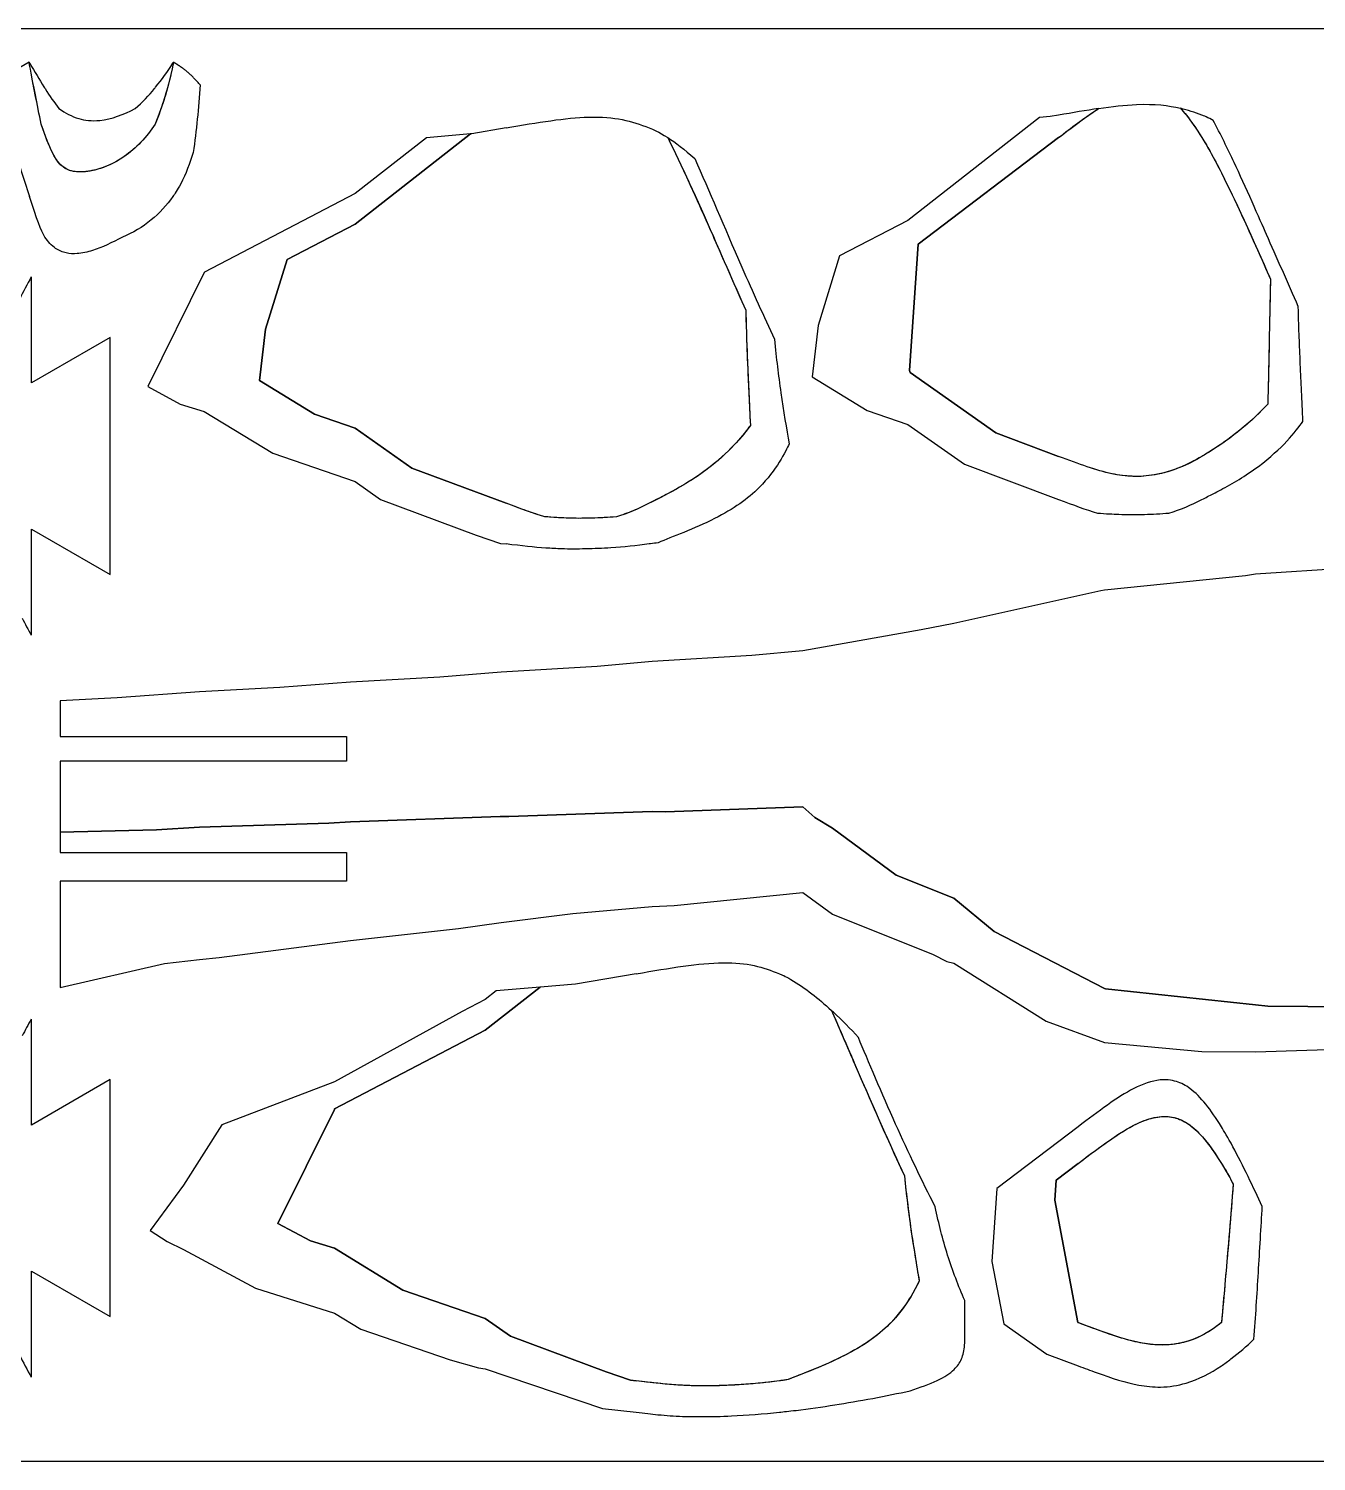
# Model space of a CAD drawing. Header units: millimetres. Extents: x 0 to 300, y -100 to 0.
# Drawn here: x 145.2 to 235, y -100 to 0 of the extents above; entities that cross this region are included whole.
import ezdxf

# ---------------------------------------------------------------- set-up
doc = ezdxf.new("R2010")
doc.units = ezdxf.units.MM
doc.layers.get('0').update_dxf_attribs({"linetype": 'CONTINUOUS'})

msp = doc.modelspace()

# ---------------------------------------------------------------- linework, layer by layer
for p, q in [((145.19, -2.35), (143.2, -3.5)), ((145.23, -2.42), (145.19, -2.35)), ((145.19, -2.35), (145.23, -2.55)), ((145.23, -2.55), (145.19, -2.35)), ((178.47, -6.93), (176.08, -7.35)), ((215.7, -6.2), (206.5, -13.38)), ((216.45, -6.14), (215.7, -6.2)), ((217.03, -6.04), (216.45, -6.14)), ((176, -7.35), (167.94, -13.64)), ((167.94, -13.64), (176, -7.35)), ((172.93, -7.61), (167.94, -11.5)), ((176, -7.35), (172.93, -7.61)), ((176.08, -7.35), (176, -7.35)), ((217.03, -7.6), (207.22, -15.05)), ((207.22, -15.05), (217.03, -7.6)), ((144.03, -8.09), (145.23, -11.72)), ((167.94, -11.5), (157.43, -16.99)), ((167.94, -13.64), (163.19, -16.12)), ((163.19, -16.12), (167.94, -13.64)), ((206.5, -13.38), (201.74, -15.86)), ((201.74, -15.86), (200.24, -20.71)), ((207.22, -15.05), (206.63, -23.87)), ((206.63, -23.87), (207.22, -15.05)), ((157.43, -16.99), (157.42, -17.02)), ((163.19, -16.12), (161.68, -20.97)), ((161.68, -20.97), (163.19, -16.12)), ((145.35, -24.73), (145.35, -17.33)), ((157.42, -17.02), (153.48, -24.98)), ((161.68, -20.97), (161.28, -24.57)), ((161.28, -24.57), (161.68, -20.97)), ((200.24, -20.71), (199.84, -24.31)), ((150.85, -21.55), (145.35, -24.73)), ((150.85, -38.1), (150.85, -21.55)), ((206.63, -23.87), (206.66, -24)), ((206.66, -24), (206.63, -23.87)), ((206.66, -24), (212.64, -28.22)), ((212.64, -28.22), (206.66, -24)), ((153.48, -24.98), (155.74, -26.2)), ((161.28, -24.57), (165.11, -26.91)), ((165.11, -26.91), (161.28, -24.57)), ((199.84, -24.31), (203.67, -26.65)), ((155.74, -26.2), (157.42, -26.73)), ((157.42, -26.73), (162.19, -29.64)), ((165.11, -26.91), (167.94, -27.88)), ((167.94, -27.88), (165.11, -26.91)), ((203.67, -26.65), (206.5, -27.62)), ((167.94, -27.88), (171.9, -30.67)), ((171.9, -30.67), (167.94, -27.88)), ((206.5, -27.62), (210.46, -30.4)), ((212.64, -28.22), (217.03, -29.86)), ((217.03, -29.86), (212.64, -28.22)), ((162.19, -29.64), (167.94, -31.61)), ((171.9, -30.67), (178.47, -33.13)), ((178.47, -33.13), (171.9, -30.67)), ((210.46, -30.4), (217.03, -32.86)), ((167.94, -31.61), (169.71, -32.86)), ((169.71, -32.86), (176.39, -35.35)), ((145.35, -42.33), (145.35, -34.93)), ((145.35, -34.93), (150.85, -38.1)), ((176.39, -35.35), (178.08, -35.93)), ((178.08, -35.93), (178.47, -35.97)), ((239.53, -37.52), (230.77, -38.07)), ((230.07, -38.19), (220.24, -39.19)), ((230.77, -38.07), (230.07, -38.19)), ((219.98, -39.25), (209.72, -41.53)), ((220.24, -39.19), (219.98, -39.25)), ((207.44, -41.97), (199.19, -43.42)), ((209.72, -41.53), (207.44, -41.97)), ((195.62, -43.76), (188.67, -44.18)), ((199.19, -43.42), (195.62, -43.76)), ((178.14, -44.91), (173.85, -45.26)), ((184.83, -44.52), (178.14, -44.91)), ((188.67, -44.18), (184.83, -44.52)), ((162.68, -45.99), (157.09, -46.3)), ((167.61, -45.61), (162.68, -45.99)), ((173.85, -45.26), (167.61, -45.61)), ((151.33, -46.71), (147.35, -46.91)), ((147.35, -46.91), (147.35, -49.41)), ((157.09, -46.3), (151.33, -46.71)), ((147.35, -49.41), (167.35, -49.41)), ((167.35, -49.41), (167.35, -51.14)), ((167.35, -51.14), (147.35, -51.14)), ((147.35, -51.14), (147.35, -56.09)), ((178.06, -55), (178.14, -55)), ((178.14, -55), (178.06, -55)), ((178.14, -55), (178.67, -54.98)), ((178.67, -54.98), (178.14, -55)), ((178.67, -54.98), (188.67, -54.65)), ((188.67, -54.65), (178.67, -54.98)), ((188.67, -54.65), (189.59, -54.67)), ((189.59, -54.67), (188.67, -54.65)), ((189.59, -54.67), (199.19, -54.31)), ((199.19, -54.31), (189.59, -54.67)), ((199.19, -54.31), (200.02, -55.07)), ((200.02, -55.07), (199.19, -54.31)), ((147.35, -56.09), (154.08, -55.92)), ((154.08, -55.92), (147.35, -56.09)), ((154.08, -55.92), (157.09, -55.74)), ((157.09, -55.74), (154.08, -55.92)), ((157.09, -55.74), (166.11, -55.46)), ((166.11, -55.46), (157.09, -55.74)), ((166.11, -55.46), (167.61, -55.36)), ((167.61, -55.36), (166.11, -55.46)), ((167.61, -55.36), (178.06, -55)), ((178.06, -55), (167.61, -55.36)), ((200.02, -55.07), (201.26, -55.81)), ((201.26, -55.81), (200.02, -55.07)), ((201.26, -55.81), (205.7, -59.08)), ((205.7, -59.08), (201.26, -55.81)), ((147.35, -56.09), (147.35, -57.51)), ((147.35, -57.51), (167.35, -57.51)), ((167.35, -57.51), (167.35, -59.51)), ((167.35, -59.51), (147.35, -59.51)), ((147.35, -59.51), (147.35, -66.93)), ((205.7, -59.08), (209.72, -60.69)), ((209.72, -60.69), (205.7, -59.08)), ((190.21, -61.2), (199.19, -60.3)), ((199.19, -60.3), (201.24, -61.8)), ((209.72, -60.69), (212.52, -63.02)), ((212.52, -63.02), (209.72, -60.69)), ((178.14, -62.38), (183.13, -61.75)), ((183.13, -61.75), (188.67, -61.27)), ((188.67, -61.27), (190.21, -61.2)), ((201.24, -61.8), (208.27, -64.62)), ((167.61, -63.64), (175.15, -62.81)), ((175.15, -62.81), (178.14, -62.38)), ((158.46, -64.83), (167.61, -63.64)), ((212.52, -63.02), (220.24, -66.99)), ((220.24, -66.99), (212.52, -63.02)), ((154.64, -65.25), (157.09, -64.97)), ((157.09, -64.97), (158.46, -64.83)), ((208.27, -64.62), (209.24, -65.11)), ((147.35, -66.93), (154.64, -65.25)), ((187.55, -65.97), (183.33, -66.7)), ((209.24, -65.11), (209.72, -65.22)), ((209.72, -65.22), (216.15, -69.27)), ((180.86, -66.91), (177.02, -69.91)), ((177.02, -69.91), (180.86, -66.91)), ((180.86, -66.91), (177.78, -67.17)), ((183.33, -66.7), (180.86, -66.91)), ((220.24, -66.99), (220.31, -67.01)), ((220.31, -67.01), (220.24, -66.99)), ((177.02, -67.77), (175.41, -68.61)), ((177.78, -67.17), (177.02, -67.77)), ((220.31, -67.01), (230.77, -68.14)), ((230.77, -68.14), (220.31, -67.01)), ((175.41, -68.61), (166.5, -73.52)), ((230.77, -68.14), (231.63, -68.24)), ((231.63, -68.24), (230.77, -68.14)), ((231.63, -68.24), (241.3, -68.29)), ((241.3, -68.29), (231.63, -68.24)), ((145.35, -76.53), (145.35, -69.13)), ((177.02, -69.91), (166.51, -75.39)), ((166.51, -75.39), (177.02, -69.91)), ((216.15, -69.27), (220.24, -70.76)), ((220.24, -70.76), (227.01, -71.4)), ((227.01, -71.4), (230.77, -71.41)), ((230.77, -71.41), (241.27, -71.06)), ((150.85, -73.35), (145.35, -76.53)), ((150.85, -89.9), (150.85, -73.35)), ((166.5, -73.52), (158.65, -76.51)), ((166.5, -75.43), (162.55, -83.39)), ((162.55, -83.39), (166.5, -75.43)), ((166.51, -75.39), (166.5, -75.43)), ((166.5, -75.43), (166.51, -75.39)), ((158.65, -76.51), (155.97, -80.72)), ((218.39, -76.65), (212.72, -80.95)), ((218.39, -79.21), (216.86, -80.38)), ((216.86, -80.38), (218.39, -79.21)), ((155.97, -80.72), (153.65, -83.89)), ((212.72, -80.95), (212.38, -86.05)), ((216.86, -80.38), (216.77, -81.76)), ((216.77, -81.76), (216.86, -80.38)), ((216.77, -81.76), (218.38, -90.32)), ((218.38, -90.32), (216.77, -81.76)), ((153.65, -83.89), (154.83, -84.66)), ((162.55, -83.39), (164.82, -84.6)), ((164.82, -84.6), (162.55, -83.39)), ((154.83, -84.66), (155.97, -85.21)), ((164.82, -84.6), (166.5, -85.13)), ((166.5, -85.13), (164.82, -84.6)), ((155.97, -85.21), (160.99, -87.91)), ((166.5, -85.13), (171.27, -88.05)), ((171.27, -88.05), (166.5, -85.13)), ((145.35, -94.13), (145.35, -86.73)), ((145.35, -86.73), (150.85, -89.9)), ((212.38, -86.05), (213.2, -90.4)), ((160.99, -87.91), (166.5, -89.65)), ((171.27, -88.05), (177.02, -90.02)), ((177.02, -90.02), (171.27, -88.05)), ((166.5, -89.65), (168.35, -90.78)), ((168.35, -90.78), (174.57, -92.91)), ((177.02, -90.02), (178.79, -91.27)), ((178.79, -91.27), (177.02, -90.02)), ((213.2, -90.4), (216.2, -92.51)), ((218.38, -90.32), (218.39, -90.32)), ((218.39, -90.32), (218.38, -90.32)), ((218.39, -90.32), (218.39, -90.32)), ((218.39, -90.32), (218.39, -90.32)), ((228.39, -90.32), (228.39, -90.32)), ((228.39, -90.32), (228.39, -90.32)), ((178.79, -91.27), (185.46, -93.76)), ((185.46, -93.76), (178.79, -91.27)), ((174.57, -92.91), (176.55, -93.48)), ((216.2, -92.51), (218.39, -93.33)), ((176.55, -93.48), (177.02, -93.54)), ((177.02, -93.54), (185.2, -96.3)), ((185.46, -93.76), (187.16, -94.34)), ((187.16, -94.34), (185.46, -93.76)), ((187.16, -94.34), (187.55, -94.38)), ((187.55, -94.38), (187.16, -94.34)), ((185.2, -96.3), (187.55, -96.57))]:
    msp.add_line(p, q)
msp.add_lwpolyline([(0, 0), (300, 0), (300, -100), (0, -100)], close=True)
for centre, start, end in [((167, -29.83), 150, 154.0645), ((167, -29.83), 206.92, 210), ((167, -81.63), 150, 153.08), ((167, -81.63), 205.9355, 210)]:
    msp.add_arc(centre, 25, start, end)
for points, degree in [([(145.23, -2.42), (145.59, -3.02), (145.92, -3.56), (146.22, -4.05)], 3), ([(155.27, -2.35), (155.25, -2.42), (155.24, -2.49), (155.23, -2.55)], 3), ([(157.14, -3.93), (156.64, -3.35), (156.19, -2.93), (155.79, -2.65), (155.48, -2.47), (155.27, -2.35)], 5), ([(152.6, -5.57), (153.09, -5.15), (153.54, -4.67), (153.95, -4.17)], 3), ([(219.81, -5.58), (218.95, -5.7), (218.02, -5.87), (217.03, -6.04)], 3), ([(227.03, -6.04), (226.52, -5.85), (226.03, -5.69), (225.53, -5.56)], 3), ([(188.47, -6.93), (188.77, -7.05), (189.08, -7.17), (189.75, -7.6)], 3), ([(189.75, -7.6), (190.29, -7.95), (190.92, -8.42), (191.64, -9.06)], 3), ([(146.3, -14.55), (146.01, -14.1), (145.75, -13.31), (145.23, -11.72)], 3), ([(217.03, -32.86), (218.06, -33.25), (218.93, -33.58), (219.74, -33.81)], 3), ([(224.72, -33.81), (225.52, -33.57), (226.29, -33.25), (227.03, -32.86)], 3), ([(181.19, -34.07), (180.37, -33.84), (179.5, -33.51), (178.47, -33.13)], 3), ([(188.47, -33.13), (187.73, -33.51), (186.97, -33.84), (186.17, -34.07)], 3)]:
    msp.add_open_spline(points, degree=degree)
for points, knots in [([(146.04, -6.67), (145.9, -6.01), (145.75, -5.24), (145.5, -3.99), (145.37, -3.31), (145.23, -2.55)], [0, 0, 0, 0, 0.203719, 0.203719, 0.404266, 0.404266, 0.404266, 0.404266]), ([(146.04, -6.67), (145.9, -6.01), (145.75, -5.25), (145.51, -4), (145.37, -3.32), (145.23, -2.55)], [0, 0, 0, 0, 0.202337, 0.202337, 0.403836, 0.403836, 0.403836, 0.403836]), ([(153.95, -4.17), (153.97, -4.14), (154, -4.11), (154.45, -3.56), (154.85, -2.99), (155.23, -2.42)], [-0.215456, -0.215456, -0.215456, -0.215456, -0.204819, -0.204819, 0, 0, 0, 0]), ([(155.23, -2.55), (155.07, -3.3), (154.88, -4.04), (154.47, -5.41), (154.25, -6.05), (153.98, -6.67)], [0, 0, 0, 0, 0.227248, 0.227248, 0.429155, 0.429155, 0.429155, 0.429155]), ([(155.23, -2.55), (155.08, -3.26), (154.9, -3.96), (154.5, -5.33), (154.26, -6.01), (153.98, -6.67)], [0, 0, 0, 0, 0.214704, 0.214704, 0.429152, 0.429152, 0.429152, 0.429152]), ([(155.23, -2.42), (155.23, -2.41), (155.24, -2.4), (155.25, -2.38), (155.26, -2.37), (155.27, -2.35)], [-0.00766668, -0.00766668, -0.00766668, -0.00766668, -0.00383344, -0.00383344, 0, 0, 0, 0]), ([(155.27, -2.35), (155.26, -2.39), (155.25, -2.42), (155.24, -2.49), (155.23, -2.52), (155.23, -2.55)], [0, 0, 0, 0, 0.0102207, 0.0102207, 0.0204442, 0.0204442, 0.0204442, 0.0204442]), ([(157.14, -3.93), (157.08, -4.73), (157.01, -5.53), (156.85, -7.08), (156.76, -7.89), (156.64, -8.64)], [-0.470287, -0.470287, -0.470287, -0.470287, -0.230087, -0.230087, 0, 0, 0, 0]), ([(146.22, -4.05), (146.25, -4.1), (146.28, -4.14), (146.63, -4.7), (146.95, -5.17), (147.28, -5.57)], [-0.168019, -0.168019, -0.168019, -0.168019, -0.154752, -0.154752, 0, 0, 0, 0]), ([(147.28, -5.57), (147.72, -5.89), (148.17, -6.13), (149.08, -6.4), (149.56, -6.46), (150.95, -6.32), (151.79, -6), (152.6, -5.57)], [-0.683784, -0.683784, -0.683784, -0.683784, -0.466819, -0.466819, -0.275542, -0.275542, 0, 0, 0, 0]), ([(217.03, -7.6), (217.94, -6.9), (218.79, -6.26), (219.66, -5.68), (219.74, -5.63), (219.81, -5.58)], [-0.427404, -0.427404, -0.427404, -0.427404, -0.180191, -0.180191, -0.156345, -0.156345, -0.156345, -0.156345]), ([(217.03, -7.6), (217.82, -7), (218.56, -6.43), (219.44, -5.82), (219.63, -5.7), (219.81, -5.58)], [0, 0, 0, 0, 0.297484, 0.297484, 0.376866, 0.376866, 0.376866, 0.376866]), ([(219.81, -5.58), (220.77, -5.44), (221.65, -5.33), (223.74, -5.24), (224.68, -5.35), (225.53, -5.56)], [-0.60836, -0.60836, -0.60836, -0.60836, -0.434205, -0.434205, -0.162633, -0.162633, -0.162633, -0.162633]), ([(225.53, -5.56), (225.66, -5.7), (225.79, -5.85), (226.29, -6.46), (226.65, -7), (227.03, -7.6)], [-0.286227, -0.286227, -0.286227, -0.286227, -0.21275, -0.21275, 0, 0, 0, 0]), ([(225.53, -5.56), (225.58, -5.62), (225.63, -5.67), (226.14, -6.25), (226.57, -6.88), (227.03, -7.6)], [0.118044, 0.118044, 0.118044, 0.118044, 0.138685, 0.138685, 0.322326, 0.322326, 0.322326, 0.322326]), ([(153.98, -6.67), (153.39, -7.56), (152.68, -8.35), (151.13, -9.41), (150.49, -9.67), (149.7, -9.89), (149.41, -9.96), (148.94, -10), (148.74, -10.01), (148.37, -9.98), (148.19, -9.95), (147.81, -9.82), (147.62, -9.71), (147.3, -9.42), (147.16, -9.24), (146.72, -8.53), (146.42, -7.79), (146.04, -6.67)], [0, 0, 0, 0, 0.31987, 0.31987, 0.5652, 0.5652, 0.70053, 0.70053, 0.79035, 0.79035, 0.87493, 0.87493, 0.97898, 0.97898, 1.07805, 1.07805, 1.31324, 1.31324, 1.31324, 1.31324]), ([(153.98, -6.67), (153.4, -7.55), (152.69, -8.33), (151.09, -9.43), (150.39, -9.71), (149.49, -9.94), (149.1, -10.01), (148.39, -10), (148.15, -9.94), (147.76, -9.79), (147.58, -9.68), (147.25, -9.36), (147.1, -9.16), (146.67, -8.4), (146.39, -7.71), (146.04, -6.67)], [0, 0, 0, 0, 0.31693, 0.31693, 0.58385, 0.58385, 0.76022, 0.76022, 0.92545, 0.92545, 1.11775, 1.11775, 1.32071, 1.32071, 1.70067, 1.70067, 1.70067, 1.70067]), ([(178.47, -6.93), (180.72, -6.54), (182.61, -6.22), (186.1, -6.12), (187.21, -6.44), (188.47, -6.93)], [-0.760351, -0.760351, -0.760351, -0.760351, -0.405398, -0.405398, 0, 0, 0, 0]), ([(227.82, -6.4), (227.66, -6.31), (227.49, -6.23), (227.19, -6.1), (227.09, -6.06), (227.03, -6.04)], [-0.0497647, -0.0497647, -0.0497647, -0.0497647, -0.0219, -0.0219, 0, 0, 0, 0]), ([(233.75, -19.39), (233.06, -17.82), (232.22, -15.91), (231.09, -13.36), (230.03, -10.94), (228.83, -8.39), (228.32, -7.34), (227.82, -6.4)], [-1.66095, -1.66095, -1.66095, -1.66095, -0.84831, -0.84831, -0.31811, -0.31811, 0, 0, 0, 0]), ([(189.75, -7.6), (190.09, -8.27), (190.42, -8.96), (191.47, -11.2), (192.54, -13.62), (193.66, -16.17), (194.5, -18.08), (195.2, -19.65)], [0.10324, 0.10324, 0.10324, 0.10324, 0.31811, 0.31811, 0.84831, 0.84831, 1.66095, 1.66095, 1.66095, 1.66095]), ([(189.75, -7.6), (190.7, -9.48), (191.76, -11.85), (193.63, -16.09), (194.49, -18.05), (195.2, -19.65)], [0.101083, 0.101083, 0.101083, 0.101083, 0.676434, 0.676434, 1.015193, 1.015193, 1.015193, 1.015193]), ([(227.03, -7.6), (227.21, -7.88), (227.28, -8.02), (227.66, -8.68), (227.93, -9.18), (229.29, -11.81), (230.63, -14.81), (231.81, -17.49)], [-1.15554, -1.15554, -1.15554, -1.15554, -1.07195, -1.07195, -0.87906, -0.87906, 0, 0, 0, 0]), ([(227.03, -7.6), (227.37, -8.14), (228, -9.18), (230.19, -13.83), (231.05, -15.75), (231.81, -17.49)], [0, 0, 0, 0, 0.192398, 0.192398, 0.304211, 0.304211, 0.304211, 0.304211]), ([(156.64, -8.64), (156.42, -9.38), (156.13, -10.15), (155.54, -11.27), (155.35, -11.55), (155.23, -11.72)], [-0.160457, -0.160457, -0.160457, -0.160457, -0.062526, -0.062526, 0, 0, 0, 0]), ([(191.64, -9.06), (192.66, -11.37), (193.64, -13.71), (195.69, -18.38), (196.46, -20.09), (197.2, -21.67)], [-1.4061, -1.4061, -1.4061, -1.4061, -0.52124, -0.52124, 0, 0, 0, 0]), ([(155.23, -11.72), (154.79, -12.32), (154.29, -12.88), (153.1, -13.86), (152.44, -14.25), (151.7, -14.55)], [-0.46233, -0.46233, -0.46233, -0.46233, -0.237919, -0.237919, 0, 0, 0, 0]), ([(151.7, -14.55), (150.99, -14.94), (150.28, -15.27), (149.27, -15.59), (148.9, -15.68), (148.29, -15.72), (148.03, -15.71), (147.52, -15.6), (147.27, -15.49), (146.76, -15.14), (146.52, -14.87), (146.3, -14.55)], [-0.648525, -0.648525, -0.648525, -0.648525, -0.414656, -0.414656, -0.292537, -0.292537, -0.208004, -0.208004, -0.115955, -0.115955, 0, 0, 0, 0]), ([(231.81, -17.49), (231.8, -18.09), (231.78, -18.84), (231.75, -20.41), (231.72, -21.68), (231.68, -24.01), (231.66, -24.67), (231.62, -26.2)], [-0.521226, -0.521226, -0.521226, -0.521226, -0.488848, -0.488848, -0.458265, -0.458265, 0, 0, 0, 0]), ([(231.81, -17.49), (231.8, -17.92), (231.71, -22.48), (231.66, -24.74), (231.64, -25.45), (231.62, -26.2)], [0, 0, 0, 0, 0.130101, 0.130101, 0.19452, 0.19452, 0.19452, 0.19452]), ([(195.2, -19.65), (195.25, -21.49), (195.27, -22.23), (195.39, -24.97), (195.45, -26.11), (195.52, -27.69)], [0, 0, 0, 0, 0.55314, 0.55314, 1.04362, 1.04362, 1.04362, 1.04362]), ([(195.2, -19.65), (195.24, -21.34), (195.27, -22.09), (195.38, -24.83), (195.45, -26.01), (195.52, -27.69)], [0, 0, 0, 0, 0.50799, 0.50799, 1.0254, 1.0254, 1.0254, 1.0254]), ([(234.08, -27.43), (234.01, -25.85), (233.95, -24.71), (233.83, -21.97), (233.8, -21.23), (233.75, -19.39)], [-1.04362, -1.04362, -1.04362, -1.04362, -0.55314, -0.55314, 0, 0, 0, 0]), ([(197.2, -21.67), (197.34, -23.1), (197.46, -24.12), (197.82, -26.61), (198.05, -27.99), (198.22, -28.98)], [-0.631395, -0.631395, -0.631395, -0.631395, -0.301387, -0.301387, 0, 0, 0, 0]), ([(231.62, -26.2), (231.15, -26.72), (230.5, -27.36), (229.13, -28.47), (228.57, -28.88), (227.54, -29.55), (227.18, -29.77), (227.03, -29.86)], [-0.234862, -0.234862, -0.234862, -0.234862, -0.125072, -0.125072, -0.052725, -0.052725, 0, 0, 0, 0]), ([(231.62, -26.2), (231.14, -26.72), (230.44, -27.42), (228.36, -29.08), (227.35, -29.66), (227.03, -29.86)], [0, 0, 0, 0, 0.212594, 0.212594, 0.470565, 0.470565, 0.470565, 0.470565]), ([(195.52, -27.69), (195.03, -28.38), (194.06, -29.59), (191.51, -31.49), (190.61, -32.01), (189.61, -32.54), (189.44, -32.63), (189, -32.86), (188.73, -32.99), (188.47, -33.13)], [0, 0, 0, 0, 0.252732, 0.252732, 0.391034, 0.391034, 0.420466, 0.420466, 0.46391, 0.46391, 0.46391, 0.46391]), ([(195.52, -27.69), (195.08, -28.3), (194.21, -29.39), (192.1, -31.07), (191.36, -31.56), (189.89, -32.41), (189.18, -32.76), (188.47, -33.13)], [0, 0, 0, 0, 0.224503, 0.224503, 0.337175, 0.337175, 0.436048, 0.436048, 0.436048, 0.436048]), ([(227.03, -32.86), (227.29, -32.73), (227.55, -32.6), (227.99, -32.37), (228.17, -32.28), (229.16, -31.75), (230.06, -31.23), (232.62, -29.32), (233.58, -28.11), (234.08, -27.43)], [-0.46391, -0.46391, -0.46391, -0.46391, -0.420466, -0.420466, -0.391034, -0.391034, -0.252732, -0.252732, 0, 0, 0, 0]), ([(198.22, -28.98), (197.98, -29.52), (197.33, -30.82), (195.34, -32.83), (194.35, -33.52), (191.59, -34.92), (190.07, -35.48), (189.08, -35.88)], [-1.06951, -1.06951, -1.06951, -1.06951, -0.62333, -0.62333, -0.32282, -0.32282, 0, 0, 0, 0]), ([(227.03, -29.86), (226.06, -30.43), (224.95, -30.93), (223.21, -31.23), (222.72, -31.27), (221.72, -31.23), (221.24, -31.17), (219.65, -30.84), (218.49, -30.4), (217.03, -29.86)], [-1.40462, -1.40462, -1.40462, -1.40462, -0.87902, -0.87902, -0.67176, -0.67176, -0.46735, -0.46735, 0, 0, 0, 0]), ([(227.03, -29.86), (226.07, -30.42), (224.98, -30.92), (222.62, -31.34), (221.64, -31.25), (219.64, -30.84), (218.48, -30.4), (217.03, -29.86)], [0, 0, 0, 0, 0.33395, 0.33395, 0.64349, 0.64349, 1.03029, 1.03029, 1.03029, 1.03029]), ([(181.19, -34.07), (180.76, -33.95), (180.32, -33.8), (179.46, -33.5), (178.98, -33.32), (178.47, -33.13)], [0, 0, 0, 0, 0.133482, 0.133482, 0.278531, 0.278531, 0.278531, 0.278531]), ([(188.47, -33.13), (188.1, -33.32), (187.72, -33.49), (186.96, -33.81), (186.56, -33.95), (186.17, -34.07)], [0, 0, 0, 0, 0.124399, 0.124399, 0.249099, 0.249099, 0.249099, 0.249099]), ([(219.74, -33.81), (220.02, -33.83), (220.29, -33.85), (220.79, -33.88), (221.01, -33.89), (221.51, -33.91), (221.8, -33.91), (222.39, -33.92), (222.71, -33.91), (223.58, -33.89), (224.16, -33.85), (224.72, -33.81)], [-0.49771, -0.49771, -0.49771, -0.49771, -0.415017, -0.415017, -0.348637, -0.348637, -0.26294, -0.26294, -0.169909, -0.169909, 0, 0, 0, 0]), ([(186.17, -34.07), (185.6, -34.12), (185.02, -34.15), (184.15, -34.17), (183.84, -34.18), (183.24, -34.18), (182.96, -34.17), (182.45, -34.15), (182.23, -34.14), (181.73, -34.11), (181.46, -34.09), (181.19, -34.07)], [0, 0, 0, 0, 0.169909, 0.169909, 0.26294, 0.26294, 0.348637, 0.348637, 0.415017, 0.415017, 0.49771, 0.49771, 0.49771, 0.49771]), ([(186.17, -34.07), (185.35, -34.14), (184.49, -34.18), (182.82, -34.18), (182.06, -34.14), (181.19, -34.07)], [0, 0, 0, 0, 0.246154, 0.246154, 0.500195, 0.500195, 0.500195, 0.500195]), ([(188.47, -35.97), (187.57, -36.09), (186.68, -36.18), (185.21, -36.28), (184.62, -36.3), (183.74, -36.32), (183.44, -36.33), (182.88, -36.32), (182.62, -36.32), (181.99, -36.3), (181.62, -36.28), (180.43, -36.2), (179.6, -36.1), (178.47, -35.97)], [-1.35124, -1.35124, -1.35124, -1.35124, -0.97605, -0.97605, -0.73317, -0.73317, -0.60805, -0.60805, -0.49848, -0.49848, -0.34034, -0.34034, 0, 0, 0, 0]), ([(189.08, -35.88), (188.91, -35.91), (188.73, -35.94), (188.53, -35.96), (188.5, -35.97), (188.47, -35.97)], [-0.0703158, -0.0703158, -0.0703158, -0.0703158, -0.0103393, -0.0103393, 0, 0, 0, 0]), ([(187.55, -65.97), (189.93, -65.56), (191.92, -65.22), (195.32, -65.18), (196.38, -65.49), (197.55, -65.97)], [-0.752925, -0.752925, -0.752925, -0.752925, -0.379493, -0.379493, 0, 0, 0, 0]), ([(197.55, -65.97), (197.68, -66.02), (197.94, -66.13), (198.85, -66.66), (199.35, -67.01), (200.25, -67.7), (200.7, -68.09), (201.18, -68.53)], [-0.97515, -0.97515, -0.97515, -0.97515, -0.773054, -0.773054, -0.529473, -0.529473, -0.29307, -0.29307, -0.29307, -0.29307]), ([(201.18, -68.53), (202.05, -70.51), (202.92, -72.57), (204.77, -76.79), (205.54, -78.5), (206.27, -80.08)], [-1.27101, -1.27101, -1.27101, -1.27101, -0.52124, -0.52124, 0, 0, 0, 0]), ([(201.18, -68.53), (201.84, -70.03), (202.49, -71.55), (204.36, -75.87), (205.29, -77.97), (206.27, -80.08)], [0.11669, 0.11669, 0.11669, 0.11669, 0.61225, 0.61225, 1.32812, 1.32812, 1.32812, 1.32812]), ([(203.06, -70.42), (202.5, -69.8), (201.92, -69.21), (201.27, -68.61), (201.23, -68.57), (201.18, -68.53)], [-0.1650112, -0.1650112, -0.1650112, -0.1650112, -0.1205886, -0.1205886, -0.1174729, -0.1174729, -0.1174729, -0.1174729]), ([(208.42, -82.23), (207.5, -80.43), (206.56, -78.48), (204.7, -74.34), (203.74, -72.04), (203.06, -70.42)], [-1.02641, -1.02641, -1.02641, -1.02641, -0.52564, -0.52564, 0, 0, 0, 0]), ([(228.39, -76.65), (227.65, -75.46), (226.96, -74.54), (225.9, -73.76), (225.59, -73.6), (224.87, -73.38), (224.5, -73.34), (223.53, -73.44), (222.92, -73.65), (221.11, -74.58), (219.83, -75.55), (218.39, -76.65)], [-1.72436, -1.72436, -1.72436, -1.72436, -1.2308, -1.2308, -1.04566, -1.04566, -0.84434, -0.84434, -0.54175, -0.54175, 0, 0, 0, 0]), ([(218.39, -79.21), (220.06, -77.94), (221.51, -76.84), (223.3, -76.09), (223.76, -75.97), (224.59, -75.91), (224.96, -75.95), (225.67, -76.19), (225.99, -76.38), (227.02, -77.17), (227.67, -78.07), (228.39, -79.21)], [0, 0, 0, 0, 0.62937, 0.62937, 0.8569, 0.8569, 1.04903, 1.04903, 1.23478, 1.23478, 1.69931, 1.69931, 1.69931, 1.69931]), ([(218.39, -79.21), (219.42, -78.43), (220.36, -77.71), (221.91, -76.72), (222.57, -76.36), (223.59, -76.02), (223.99, -75.93), (224.78, -75.93), (225.13, -75.99), (225.9, -76.3), (226.28, -76.57), (227.22, -77.45), (227.78, -78.24), (228.39, -79.21)], [-1.50161, -1.50161, -1.50161, -1.50161, -1.13633, -1.13633, -0.85909, -0.85909, -0.68831, -0.68831, -0.53478, -0.53478, -0.34424, -0.34424, 0, 0, 0, 0]), ([(231.24, -82.21), (230.63, -80.9), (229.88, -79.33), (228.83, -77.37), (228.58, -76.96), (228.39, -76.65)], [-0.319061, -0.319061, -0.319061, -0.319061, -0.109432, -0.109432, 0, 0, 0, 0]), ([(228.39, -79.21), (228.52, -79.41), (228.58, -79.51), (228.85, -79.98), (229.04, -80.32), (229.21, -80.65)], [-0.163068, -0.163068, -0.163068, -0.163068, -0.1113, -0.1113, 0, 0, 0, 0]), ([(228.39, -79.21), (228.6, -79.55), (228.69, -79.7), (228.95, -80.16), (229.08, -80.41), (229.21, -80.65)], [0, 0, 0, 0, 0.119682, 0.119682, 0.247682, 0.247682, 0.247682, 0.247682]), ([(206.27, -80.08), (206.42, -81.51), (206.54, -82.53), (206.9, -85.02), (207.13, -86.4), (207.3, -87.39)], [-0.631395, -0.631395, -0.631395, -0.631395, -0.301387, -0.301387, 0, 0, 0, 0]), ([(206.27, -80.08), (206.41, -81.44), (206.53, -82.43), (206.88, -84.91), (207.12, -86.37), (207.3, -87.39)], [0, 0, 0, 0, 0.409422, 0.409422, 0.821386, 0.821386, 0.821386, 0.821386]), ([(229.21, -80.65), (229.04, -82.85), (228.86, -85), (228.57, -88.35), (228.48, -89.4), (228.39, -90.32)], [-0.890639, -0.890639, -0.890639, -0.890639, -0.276337, -0.276337, 0, 0, 0, 0]), ([(229.21, -80.65), (229.09, -82.23), (228.96, -83.82), (228.68, -87.09), (228.51, -88.98), (228.39, -90.32)], [0, 0, 0, 0, 0.475281, 0.475281, 0.963767, 0.963767, 0.963767, 0.963767]), ([(210.48, -88.77), (210.04, -87.77), (209.63, -86.69), (208.93, -84.47), (208.67, -83.45), (208.42, -82.23)], [-0.733218, -0.733218, -0.733218, -0.733218, -0.373373, -0.373373, 0, 0, 0, 0]), ([(230.66, -91.48), (230.78, -89.89), (230.87, -88.38), (231.06, -85.34), (231.16, -83.58), (231.24, -82.21)], [-0.851132, -0.851132, -0.851132, -0.851132, -0.411378, -0.411378, 0, 0, 0, 0]), ([(207.3, -87.39), (207.05, -87.92), (206.41, -89.23), (204.41, -91.24), (203.43, -91.93), (200.67, -93.33), (199.15, -93.89), (198.15, -94.29)], [-1.06951, -1.06951, -1.06951, -1.06951, -0.62333, -0.62333, -0.32282, -0.32282, 0, 0, 0, 0]), ([(207.3, -87.39), (207.04, -87.96), (206.37, -89.32), (204.22, -91.39), (203.15, -92.1), (200.4, -93.43), (199.06, -93.93), (198.15, -94.29)], [0, 0, 0, 0, 0.186354, 0.186354, 0.312014, 0.312014, 0.426959, 0.426959, 0.426959, 0.426959]), ([(206.67, -95.07), (207.38, -94.84), (208.02, -94.61), (209.07, -94.11), (209.45, -93.86), (209.97, -93.36), (210.13, -93.12), (210.37, -92.56), (210.44, -92.25), (210.51, -91.42), (210.49, -90.89), (210.47, -89.45), (210.48, -89.17), (210.48, -88.77)], [-0.519681, -0.519681, -0.519681, -0.519681, -0.437357, -0.437357, -0.356831, -0.356831, -0.290181, -0.290181, -0.218485, -0.218485, -0.119805, -0.119805, 0, 0, 0, 0]), ([(228.39, -90.32), (227.95, -90.67), (227.48, -90.99), (226.41, -91.52), (225.83, -91.71), (224.9, -91.85), (224.59, -91.88), (223.99, -91.88), (223.7, -91.86), (222.94, -91.77), (222.49, -91.68), (220.96, -91.29), (219.78, -90.84), (218.39, -90.32)], [-1.35045, -1.35045, -1.35045, -1.35045, -1.1242, -1.1242, -0.87359, -0.87359, -0.7494, -0.7494, -0.6317, -0.6317, -0.44628, -0.44628, 0, 0, 0, 0]), ([(228.39, -90.32), (227.61, -90.95), (226.84, -91.37), (225.24, -91.86), (224.46, -91.91), (222.19, -91.75), (220.55, -91.13), (218.39, -90.32)], [0, 0, 0, 0, 0.30083, 0.30083, 0.6155, 0.6155, 1.29503, 1.29503, 1.29503, 1.29503]), ([(228.39, -93.33), (228.6, -93.19), (228.83, -93.02), (229.61, -92.43), (230.16, -91.96), (230.66, -91.48)], [-0.293572, -0.293572, -0.293572, -0.293572, -0.208917, -0.208917, 0, 0, 0, 0]), ([(218.39, -93.33), (218.83, -93.5), (219.25, -93.65), (220.76, -94.2), (221.72, -94.51), (223.13, -94.77), (223.63, -94.82), (224.75, -94.8), (225.34, -94.71), (226.81, -94.28), (227.63, -93.85), (228.39, -93.33)], [-0.986795, -0.986795, -0.986795, -0.986795, -0.886561, -0.886561, -0.609198, -0.609198, -0.458469, -0.458469, -0.277065, -0.277065, 0, 0, 0, 0]), ([(197.55, -94.38), (196.65, -94.5), (195.76, -94.59), (194.29, -94.68), (193.7, -94.71), (192.82, -94.73), (192.52, -94.73), (191.96, -94.73), (191.7, -94.73), (191.06, -94.71), (190.7, -94.69), (189.51, -94.61), (188.68, -94.51), (187.55, -94.38)], [-1.35124, -1.35124, -1.35124, -1.35124, -0.97605, -0.97605, -0.73317, -0.73317, -0.60805, -0.60805, -0.49848, -0.49848, -0.34034, -0.34034, 0, 0, 0, 0]), ([(197.55, -94.38), (195.49, -94.66), (193.75, -94.72), (190.8, -94.75), (189.6, -94.62), (187.55, -94.38)], [0, 0, 0, 0, 0.62314, 0.62314, 1.76565, 1.76565, 1.76565, 1.76565]), ([(198.15, -94.29), (197.98, -94.32), (197.81, -94.35), (197.61, -94.37), (197.58, -94.38), (197.55, -94.38)], [-0.0703158, -0.0703158, -0.0703158, -0.0703158, -0.0103393, -0.0103393, 0, 0, 0, 0]), ([(198.15, -94.29), (198.05, -94.31), (197.95, -94.32), (197.75, -94.35), (197.69, -94.36), (197.55, -94.38)], [0, 0, 0, 0, 0.030445, 0.030445, 0.0605255, 0.0605255, 0.0605255, 0.0605255]), ([(197.55, -96.57), (197.82, -96.54), (198.21, -96.5), (199.6, -96.33), (200.53, -96.2), (203.07, -95.79), (205.05, -95.44), (206.67, -95.07)], [-0.907427, -0.907427, -0.907427, -0.907427, -0.761319, -0.761319, -0.497566, -0.497566, 0, 0, 0, 0]), ([(187.55, -96.57), (188.13, -96.64), (188.62, -96.7), (189.67, -96.8), (190.19, -96.84), (191.23, -96.88), (191.67, -96.88), (192.79, -96.88), (193.51, -96.86), (195.3, -96.78), (196.42, -96.69), (197.55, -96.57)], [-1.00161, -1.00161, -1.00161, -1.00161, -0.86463, -0.86463, -0.68287, -0.68287, -0.54958, -0.54958, -0.33929, -0.33929, 0, 0, 0, 0])]:
    msp.add_open_spline(points, degree=3, knots=knots)

doc.saveas('drawing.dxf')
